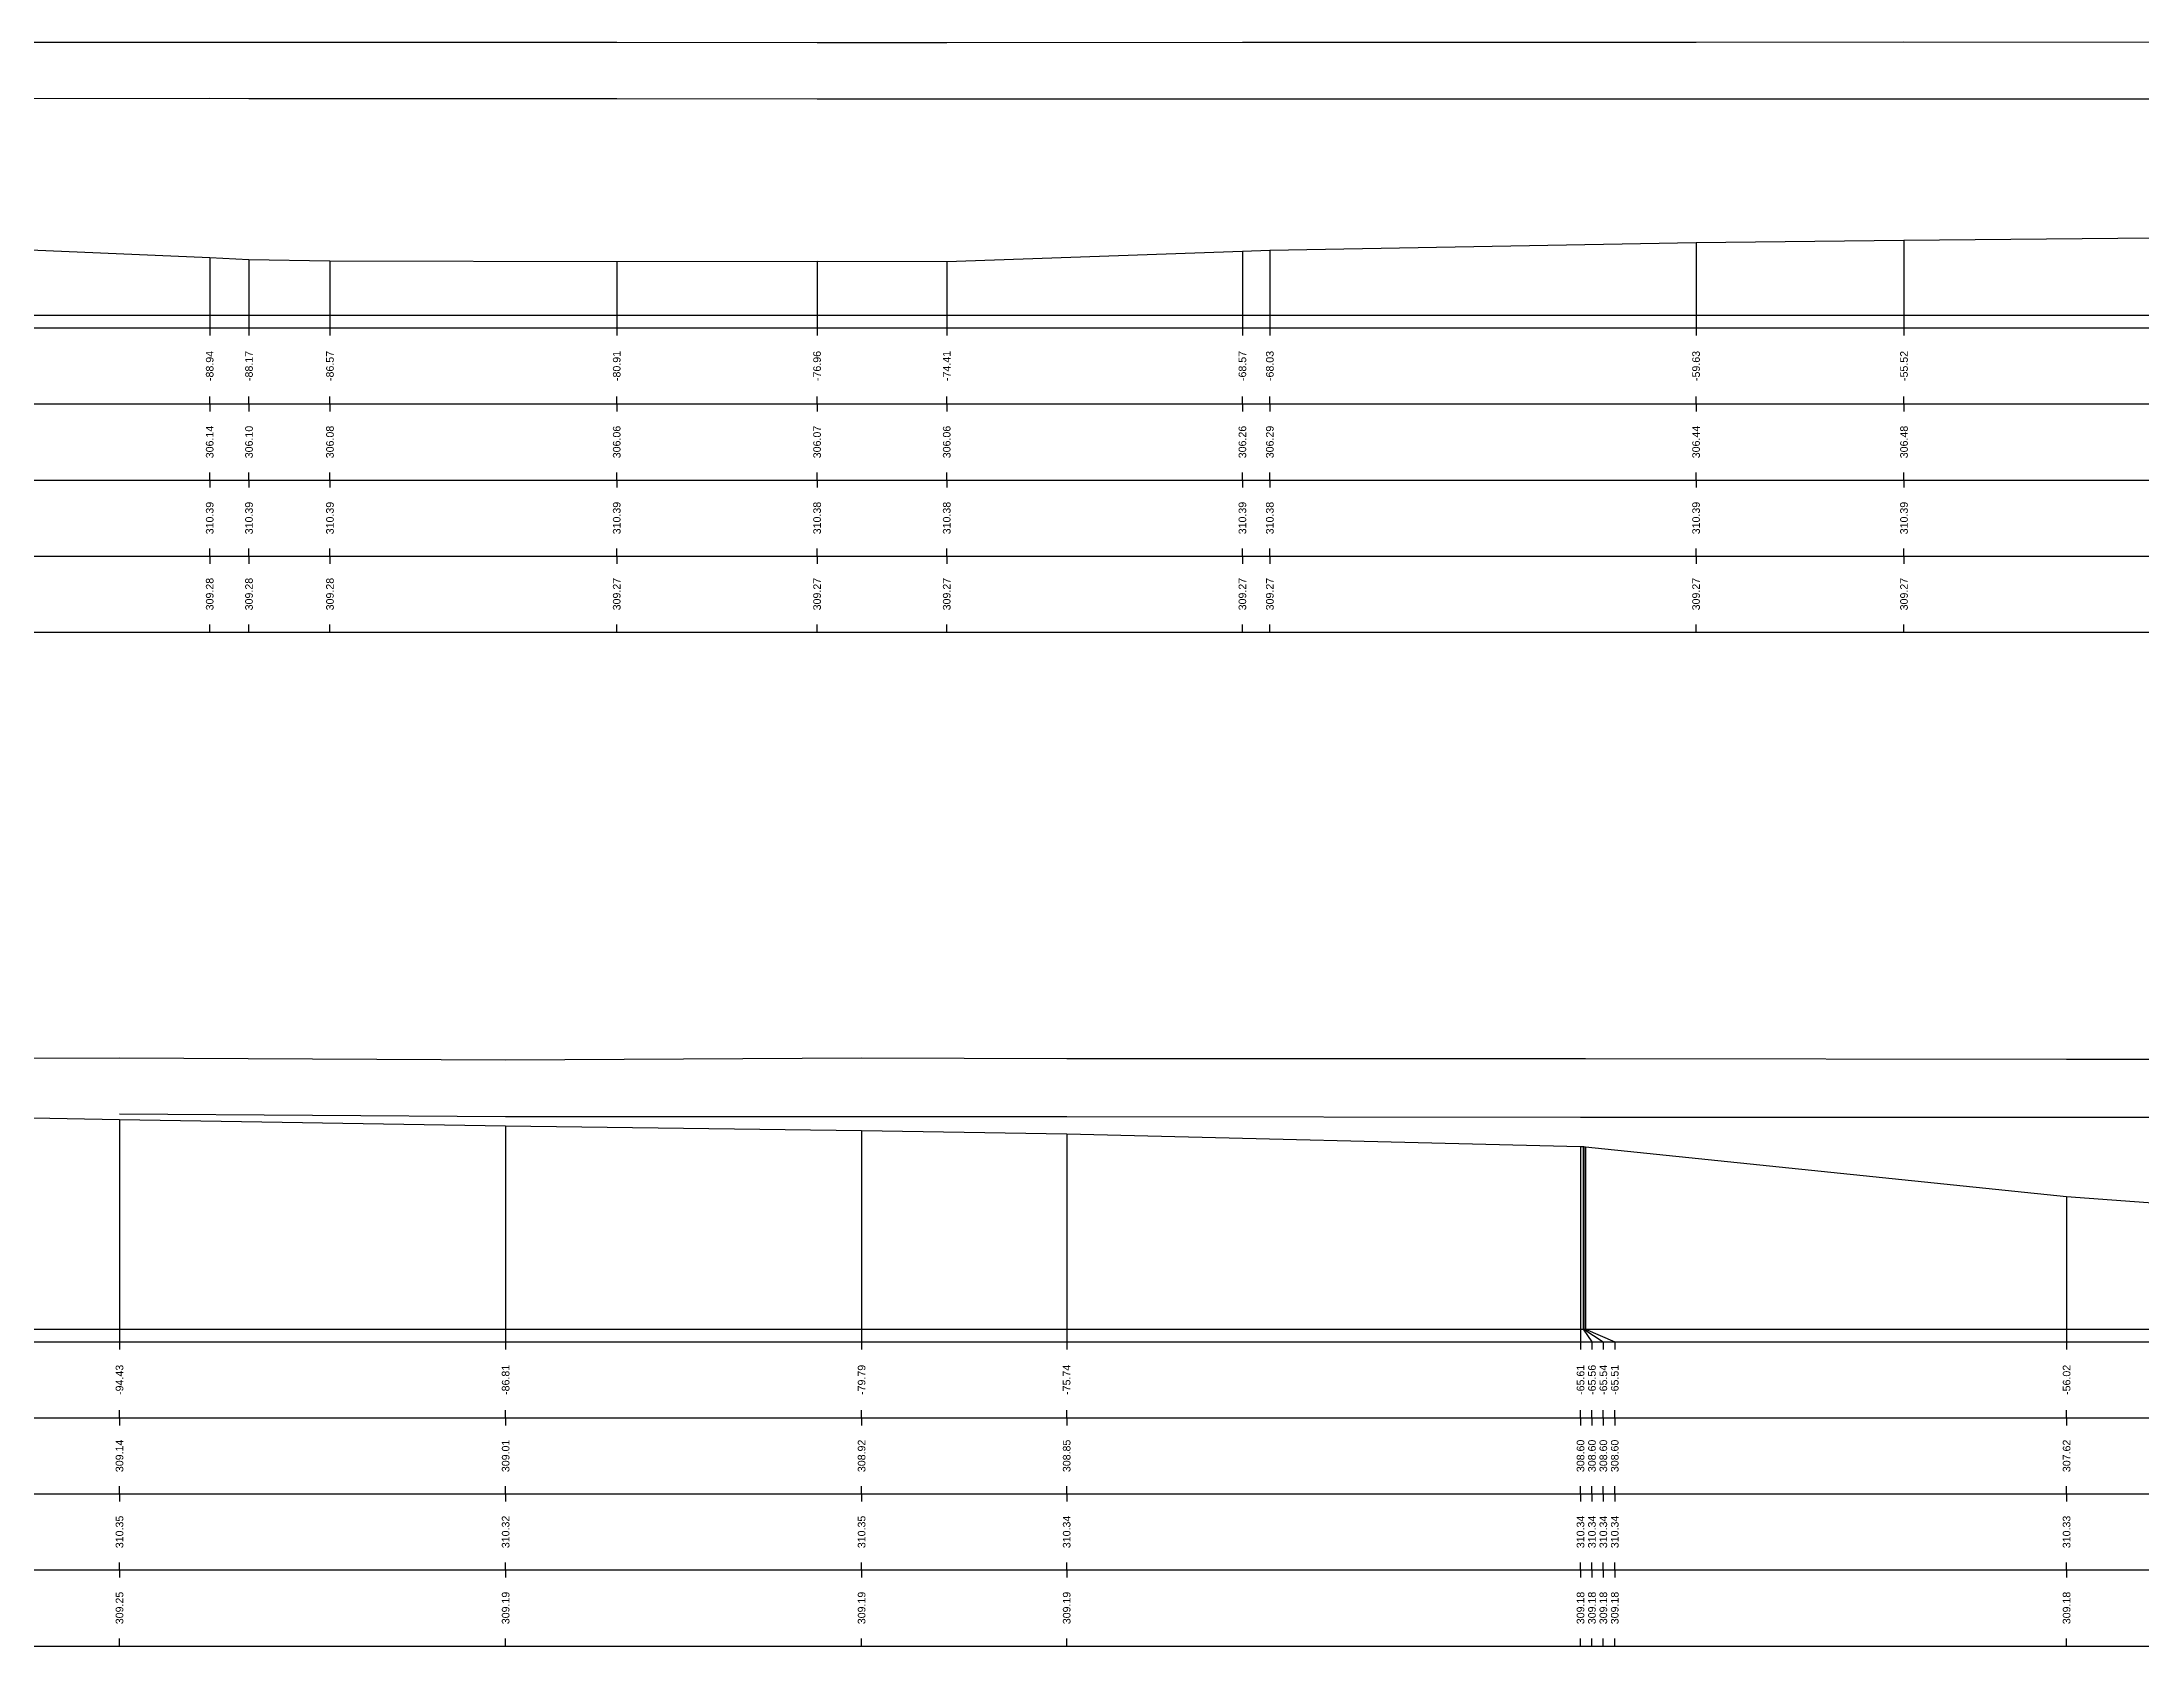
# Model space of a CAD drawing. Header units: millimetres. Extents: x -8 to 448, y 259 to 295.
# Drawn here: x 54.75 to 96.17, y 258.75 to 290.39 of the extents above; entities that cross this region are included whole.
import ezdxf
from ezdxf.enums import TextEntityAlignment as Align

# ---------------------------------------------------------------- set-up
doc = ezdxf.new("R2010")
doc.units = ezdxf.units.MM
doc.styles.get("Standard").update_dxf_attribs({"font": 'arial.ttf'})

msp = doc.modelspace()

# ---------------------------------------------------------------- linework, layer by layer
at = {"layer": 'band'}
for p, q in [((58.06, 284.75), (58.06, 284.6)), ((58.835, 284.75), (58.835, 284.6)), ((60.432, 284.75), (60.432, 284.6)), ((66.088, 284.75), (66.088, 284.6)), ((70.04, 284.75), (70.04, 284.6)), ((72.597, 284.75), (72.597, 284.6)), ((78.429, 284.75), (78.429, 284.6)), ((78.97, 284.75), (78.97, 284.6)), ((87.377, 284.75), (87.377, 284.6)), ((91.478, 284.75), (91.478, 284.6)), ((58.06, 283.25), (58.06, 283.4)), ((58.835, 283.25), (58.835, 283.4)), ((60.432, 283.25), (60.432, 283.4)), ((66.088, 283.25), (66.088, 283.4)), ((70.04, 283.25), (70.04, 283.4)), ((72.597, 283.25), (72.597, 283.4)), ((78.429, 283.25), (78.429, 283.4)), ((78.97, 283.25), (78.97, 283.4)), ((87.377, 283.25), (87.377, 283.4)), ((91.478, 283.25), (91.478, 283.4)), ((58.06, 283.25), (58.06, 283.1)), ((58.835, 283.25), (58.835, 283.1)), ((60.432, 283.25), (60.432, 283.1)), ((66.088, 283.25), (66.088, 283.1)), ((70.04, 283.25), (70.04, 283.1)), ((72.597, 283.25), (72.597, 283.1)), ((78.429, 283.25), (78.429, 283.1)), ((78.97, 283.25), (78.97, 283.1)), ((87.377, 283.25), (87.377, 283.1)), ((91.478, 283.25), (91.478, 283.1)), ((58.06, 281.75), (58.06, 281.9)), ((58.06, 281.75), (58.06, 281.6)), ((58.835, 281.75), (58.835, 281.9)), ((58.835, 281.75), (58.835, 281.6)), ((60.432, 281.75), (60.432, 281.9)), ((60.432, 281.75), (60.432, 281.6)), ((66.088, 281.75), (66.088, 281.9)), ((66.088, 281.75), (66.088, 281.6)), ((70.04, 281.75), (70.04, 281.9)), ((70.04, 281.75), (70.04, 281.6)), ((72.597, 281.75), (72.597, 281.9)), ((72.597, 281.75), (72.597, 281.6)), ((78.429, 281.75), (78.429, 281.9)), ((78.429, 281.75), (78.429, 281.6)), ((78.97, 281.75), (78.97, 281.9)), ((78.97, 281.75), (78.97, 281.6)), ((87.377, 281.75), (87.377, 281.9)), ((87.377, 281.75), (87.377, 281.6)), ((91.478, 281.75), (91.478, 281.9)), ((91.478, 281.75), (91.478, 281.6)), ((58.06, 280.25), (58.06, 280.4)), ((58.06, 280.25), (58.06, 280.1)), ((58.835, 280.25), (58.835, 280.4)), ((58.835, 280.25), (58.835, 280.1)), ((60.432, 280.25), (60.432, 280.4)), ((60.432, 280.25), (60.432, 280.1)), ((66.088, 280.25), (66.088, 280.4)), ((66.088, 280.25), (66.088, 280.1)), ((70.04, 280.25), (70.04, 280.4)), ((70.04, 280.25), (70.04, 280.1)), ((72.597, 280.25), (72.597, 280.4)), ((72.597, 280.25), (72.597, 280.1)), ((78.429, 280.25), (78.429, 280.4)), ((78.429, 280.25), (78.429, 280.1)), ((78.97, 280.25), (78.97, 280.4)), ((78.97, 280.25), (78.97, 280.1)), ((87.377, 280.25), (87.377, 280.4)), ((87.377, 280.25), (87.377, 280.1)), ((91.478, 280.25), (91.478, 280.4)), ((91.478, 280.25), (91.478, 280.1)), ((58.06, 278.75), (58.06, 278.9)), ((58.835, 278.75), (58.835, 278.9)), ((60.432, 278.75), (60.432, 278.9)), ((66.088, 278.75), (66.088, 278.9)), ((70.04, 278.75), (70.04, 278.9)), ((72.597, 278.75), (72.597, 278.9)), ((78.429, 278.75), (78.429, 278.9)), ((78.97, 278.75), (78.97, 278.9)), ((87.377, 278.75), (87.377, 278.9)), ((91.478, 278.75), (91.478, 278.9)), ((56.281, 264.75), (56.281, 264.6)), ((63.897, 264.75), (63.897, 264.6)), ((70.918, 264.75), (70.918, 264.6)), ((74.963, 264.75), (74.963, 264.6)), ((85.098, 264.75), (85.098, 264.6)), ((85.323, 264.75), (85.323, 264.6)), ((85.548, 264.75), (85.548, 264.6)), ((85.773, 264.75), (85.773, 264.6)), ((94.685, 264.75), (94.685, 264.6)), ((56.281, 263.25), (56.281, 263.4)), ((56.281, 263.25), (56.281, 263.1)), ((63.897, 263.25), (63.897, 263.4)), ((63.897, 263.25), (63.897, 263.1)), ((70.918, 263.25), (70.918, 263.4)), ((70.918, 263.25), (70.918, 263.1)), ((74.963, 263.25), (74.963, 263.4)), ((74.963, 263.25), (74.963, 263.1)), ((85.098, 263.25), (85.098, 263.4)), ((85.098, 263.25), (85.098, 263.1)), ((85.323, 263.25), (85.323, 263.4)), ((85.323, 263.25), (85.323, 263.1)), ((85.548, 263.25), (85.548, 263.4)), ((85.548, 263.25), (85.548, 263.1)), ((85.773, 263.25), (85.773, 263.4)), ((85.773, 263.25), (85.773, 263.1)), ((94.685, 263.25), (94.685, 263.4)), ((94.685, 263.25), (94.685, 263.1)), ((56.281, 261.75), (56.281, 261.9)), ((63.897, 261.75), (63.897, 261.9)), ((70.918, 261.75), (70.918, 261.9)), ((74.963, 261.75), (74.963, 261.9)), ((85.098, 261.75), (85.098, 261.9)), ((85.323, 261.75), (85.323, 261.9)), ((85.548, 261.75), (85.548, 261.9)), ((85.773, 261.75), (85.773, 261.9)), ((94.685, 261.75), (94.685, 261.9)), ((56.281, 261.75), (56.281, 261.6)), ((63.897, 261.75), (63.897, 261.6)), ((70.918, 261.75), (70.918, 261.6)), ((74.963, 261.75), (74.963, 261.6)), ((85.098, 261.75), (85.098, 261.6)), ((85.323, 261.75), (85.323, 261.6)), ((85.548, 261.75), (85.548, 261.6)), ((85.773, 261.75), (85.773, 261.6)), ((94.685, 261.75), (94.685, 261.6)), ((56.281, 260.25), (56.281, 260.4)), ((56.281, 260.25), (56.281, 260.1)), ((63.897, 260.25), (63.897, 260.4)), ((63.897, 260.25), (63.897, 260.1)), ((70.918, 260.25), (70.918, 260.4)), ((70.918, 260.25), (70.918, 260.1)), ((74.963, 260.25), (74.963, 260.4)), ((74.963, 260.25), (74.963, 260.1)), ((85.098, 260.25), (85.098, 260.4)), ((85.098, 260.25), (85.098, 260.1)), ((85.323, 260.25), (85.323, 260.4)), ((85.323, 260.25), (85.323, 260.1)), ((85.548, 260.25), (85.548, 260.4)), ((85.548, 260.25), (85.548, 260.1)), ((85.773, 260.25), (85.773, 260.4)), ((85.773, 260.25), (85.773, 260.1)), ((94.685, 260.25), (94.685, 260.4)), ((94.685, 260.25), (94.685, 260.1)), ((56.281, 258.75), (56.281, 258.9)), ((63.897, 258.75), (63.897, 258.9)), ((70.918, 258.75), (70.918, 258.9)), ((74.963, 258.75), (74.963, 258.9)), ((85.098, 258.75), (85.098, 258.9)), ((85.323, 258.75), (85.323, 258.9)), ((85.548, 258.75), (85.548, 258.9)), ((85.773, 258.75), (85.773, 258.9)), ((94.685, 258.75), (94.685, 258.9))]:
    msp.add_line(p, q, dxfattribs=at)
at = {"layer": 'frame'}
for p, q in [((0, 285), (448.327, 285)), ((-7.5, 284.75), (448.327, 284.75)), ((-7.5, 283.25), (448.327, 283.25)), ((-7.5, 281.75), (448.327, 281.75)), ((-7.5, 280.25), (448.327, 280.25)), ((-7.5, 278.75), (448.327, 278.75)), ((-7.5, 264.75), (382.486, 264.75)), ((0, 265), (382.486, 265)), ((-7.5, 263.25), (382.486, 263.25)), ((-7.5, 261.75), (382.486, 261.75)), ((-7.5, 260.25), (382.486, 260.25)), ((-7.5, 258.75), (382.486, 258.75))]:
    msp.add_line(p, q, dxfattribs=at)
at = {"layer": 'marker', "color": 253}
for p, q in [((78.429, 286.263), (78.429, 285)), ((78.97, 286.286), (78.97, 285)), ((87.377, 286.438), (87.377, 285)), ((91.478, 286.479), (91.478, 285)), ((58.06, 286.138), (58.06, 285)), ((58.835, 286.102), (58.835, 285)), ((60.432, 286.076), (60.432, 285)), ((66.088, 286.06), (66.088, 285)), ((70.04, 286.068), (70.04, 285)), ((72.597, 286.06), (72.597, 285)), ((58.06, 285), (58.06, 284.75)), ((58.835, 285), (58.835, 284.75)), ((60.432, 285), (60.432, 284.75)), ((66.088, 285), (66.088, 284.75)), ((70.04, 285), (70.04, 284.75)), ((72.597, 285), (72.597, 284.75)), ((78.429, 285), (78.429, 284.75)), ((78.97, 285), (78.97, 284.75)), ((87.377, 285), (87.377, 284.75)), ((91.478, 285), (91.478, 284.75)), ((56.281, 269.137), (56.281, 265)), ((63.897, 269.009), (63.897, 265)), ((70.918, 268.917), (70.918, 265)), ((74.963, 268.851), (74.963, 265)), ((85.098, 268.603), (85.098, 265)), ((85.151, 268.601), (85.151, 265)), ((85.164, 268.6), (85.164, 265)), ((85.198, 268.597), (85.198, 265)), ((94.685, 267.618), (94.685, 265)), ((56.281, 265), (56.281, 264.75)), ((63.897, 265), (63.897, 264.75)), ((70.918, 265), (70.918, 264.75)), ((74.963, 265), (74.963, 264.75)), ((85.098, 265), (85.098, 264.75)), ((85.151, 265), (85.323, 264.75)), ((85.164, 265), (85.548, 264.75)), ((85.198, 265), (85.773, 264.75)), ((94.685, 265), (94.685, 264.75))]:
    msp.add_line(p, q, dxfattribs=at)
at = {"layer": 'profile', "true_color": 0xff007f}
for points in [[(52.359, 290.39), (58.06, 290.389), (58.835, 290.389), (60.432, 290.389), (66.088, 290.387), (70.04, 290.383), (72.597, 290.383), (78.429, 290.385), (78.97, 290.385), (87.377, 290.388), (91.478, 290.391), (104.145, 290.382), (104.928, 290.381), (108.935, 290.382), (119.71, 290.387), (121.398, 290.386), (124.012, 290.386), (134.759, 290.389), (140.426, 290.388)], [(50.091, 270.342), (56.281, 270.352), (63.897, 270.315), (70.918, 270.352), (74.963, 270.339), (85.098, 270.342), (85.151, 270.342), (85.164, 270.342), (85.198, 270.342), (94.685, 270.327), (98.532, 270.329), (103.908, 270.338), (111.72, 270.332), (115.23, 270.333), (123.198, 270.329), (130.701, 270.33), (134.159, 270.329), (143.776, 270.338)]]:
    msp.add_lwpolyline(points, dxfattribs=at)
at = {"layer": 'profile', "true_color": 0x1d1dff}
for points in [[(52.359, 289.275), (58.06, 289.28), (58.835, 289.279), (60.432, 289.279), (66.088, 289.273), (70.04, 289.27), (72.597, 289.268), (78.429, 289.269), (78.97, 289.269), (87.377, 289.272), (91.478, 289.272), (104.145, 289.269), (104.928, 289.269), (108.935, 289.268), (119.71, 289.266), (121.398, 289.266), (124.012, 289.265), (134.759, 289.269), (140.426, 289.268)], [(56.281, 269.247), (63.897, 269.192), (70.918, 269.195), (74.963, 269.193), (85.098, 269.183), (85.151, 269.183), (85.164, 269.183), (85.198, 269.183), (94.685, 269.185), (98.532, 269.184), (103.908, 269.191), (111.72, 269.193), (115.23, 269.192), (123.198, 269.196), (130.701, 269.201), (134.159, 269.202), (143.776, 269.203)]]:
    msp.add_lwpolyline(points, dxfattribs=at)
at = {"layer": 'profile'}
for points in [[(52.359, 286.381), (58.06, 286.138), (58.835, 286.102), (60.432, 286.076), (66.088, 286.06), (70.04, 286.068), (72.597, 286.06), (78.429, 286.263), (78.97, 286.286), (87.377, 286.438), (91.478, 286.479), (104.145, 286.598), (104.928, 286.615), (108.935, 286.796), (119.71, 287.288), (121.398, 287.346), (124.012, 287.424), (134.759, 287.762), (140.426, 287.895)], [(50.091, 269.257), (56.281, 269.137), (63.897, 269.009), (70.918, 268.917), (74.963, 268.851), (85.098, 268.603), (85.151, 268.601), (85.164, 268.6), (85.198, 268.597), (94.685, 267.618), (98.532, 267.337), (103.908, 267.04), (111.72, 266.722), (115.23, 266.67), (123.198, 266.552), (130.701, 266.482), (134.159, 266.46), (143.776, 266.457)]]:
    msp.add_lwpolyline(points, dxfattribs=at)

# ---------------------------------------------------------------- texts
for s, p in [('-88.94', (58.06, 284)), ('-88.17', (58.835, 284)), ('-86.57', (60.432, 284)), ('-80.91', (66.088, 284)), ('-76.96', (70.04, 284)), ('-74.41', (72.597, 284)), ('-68.57', (78.429, 284)), ('-68.03', (78.97, 284)), ('-59.63', (87.377, 284)), ('-55.52', (91.478, 284)), ('306.14', (58.06, 282.5)), ('306.10', (58.835, 282.5)), ('306.08', (60.432, 282.5)), ('306.06', (66.088, 282.5)), ('306.07', (70.04, 282.5)), ('306.06', (72.597, 282.5)), ('306.26', (78.429, 282.5)), ('306.29', (78.97, 282.5)), ('306.44', (87.377, 282.5)), ('306.48', (91.478, 282.5)), ('-94.43', (56.281, 264)), ('-86.81', (63.897, 264)), ('-79.79', (70.918, 264)), ('-75.74', (74.963, 264)), ('-65.61', (85.098, 264)), ('-65.56', (85.323, 264)), ('-65.54', (85.548, 264)), ('-65.51', (85.773, 264)), ('-56.02', (94.685, 264)), ('309.14', (56.281, 262.5)), ('309.01', (63.897, 262.5)), ('308.92', (70.918, 262.5)), ('308.85', (74.963, 262.5)), ('308.60', (85.098, 262.5)), ('308.60', (85.323, 262.5)), ('308.60', (85.548, 262.5)), ('308.60', (85.773, 262.5)), ('307.62', (94.685, 262.5))]:
    msp.add_text(s, height=0.15, rotation=90).set_placement(p, align=Align.MIDDLE)
at = {"true_color": 0xff007f}
for s, p in [('310.39', (58.06, 281)), ('310.39', (58.835, 281)), ('310.39', (60.432, 281)), ('310.39', (66.088, 281)), ('310.38', (70.04, 281)), ('310.38', (72.597, 281)), ('310.39', (78.429, 281)), ('310.38', (78.97, 281)), ('310.39', (87.377, 281)), ('310.39', (91.478, 281)), ('310.35', (56.281, 261)), ('310.32', (63.897, 261)), ('310.35', (70.918, 261)), ('310.34', (74.963, 261)), ('310.34', (85.098, 261)), ('310.34', (85.323, 261)), ('310.34', (85.548, 261)), ('310.34', (85.773, 261)), ('310.33', (94.685, 261))]:
    msp.add_text(s, height=0.15, rotation=90, dxfattribs=at).set_placement(p, align=Align.MIDDLE)
at = {"true_color": 0x1d1dff}
for s, p in [('309.28', (58.06, 279.5)), ('309.28', (58.835, 279.5)), ('309.28', (60.432, 279.5)), ('309.27', (66.088, 279.5)), ('309.27', (70.04, 279.5)), ('309.27', (72.597, 279.5)), ('309.27', (78.429, 279.5)), ('309.27', (78.97, 279.5)), ('309.27', (87.377, 279.5)), ('309.27', (91.478, 279.5)), ('309.25', (56.281, 259.5)), ('309.19', (63.897, 259.5)), ('309.19', (70.918, 259.5)), ('309.19', (74.963, 259.5)), ('309.18', (85.098, 259.5)), ('309.18', (85.323, 259.5)), ('309.18', (85.548, 259.5)), ('309.18', (85.773, 259.5)), ('309.18', (94.685, 259.5))]:
    msp.add_text(s, height=0.15, rotation=90, dxfattribs=at).set_placement(p, align=Align.MIDDLE)

doc.saveas('drawing.dxf')
